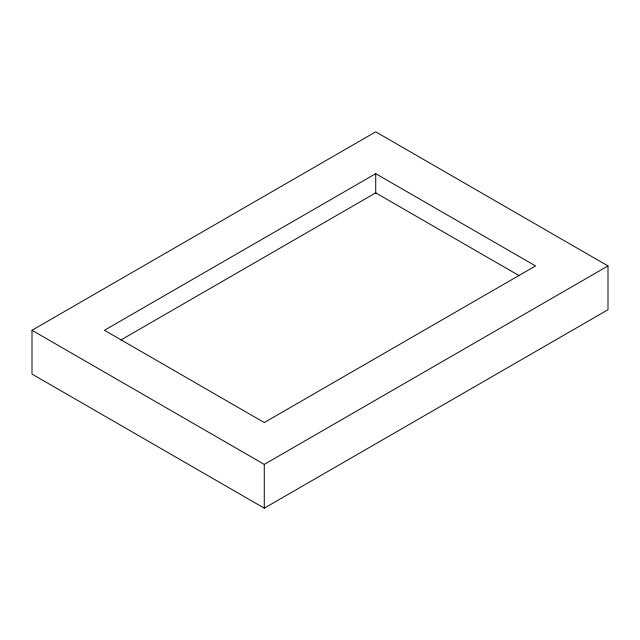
<?xml version="1.0" encoding="UTF-8"?>
<svg xmlns="http://www.w3.org/2000/svg" width="640" height="640" viewBox="0 0 640 640"><rect width="100%" height="100%" fill="white"/><g stroke="black" fill="none" stroke-linecap="round" stroke-linejoin="round"><path stroke-width="0.96" d="M32 330.28L375.728 131.832L608 265.936L608 309.72L264.272 508.168L32 374.064L32 330.28L264.272 464.384L608 265.936M375.728 173.664L104.464 330.28L264.272 422.544L535.536 265.936L375.728 173.664L375.728 193.568M120.824 340.032L375.728 192.864L519.216 275.704M264.272 464.384L264.272 508.168"/></g></svg>
